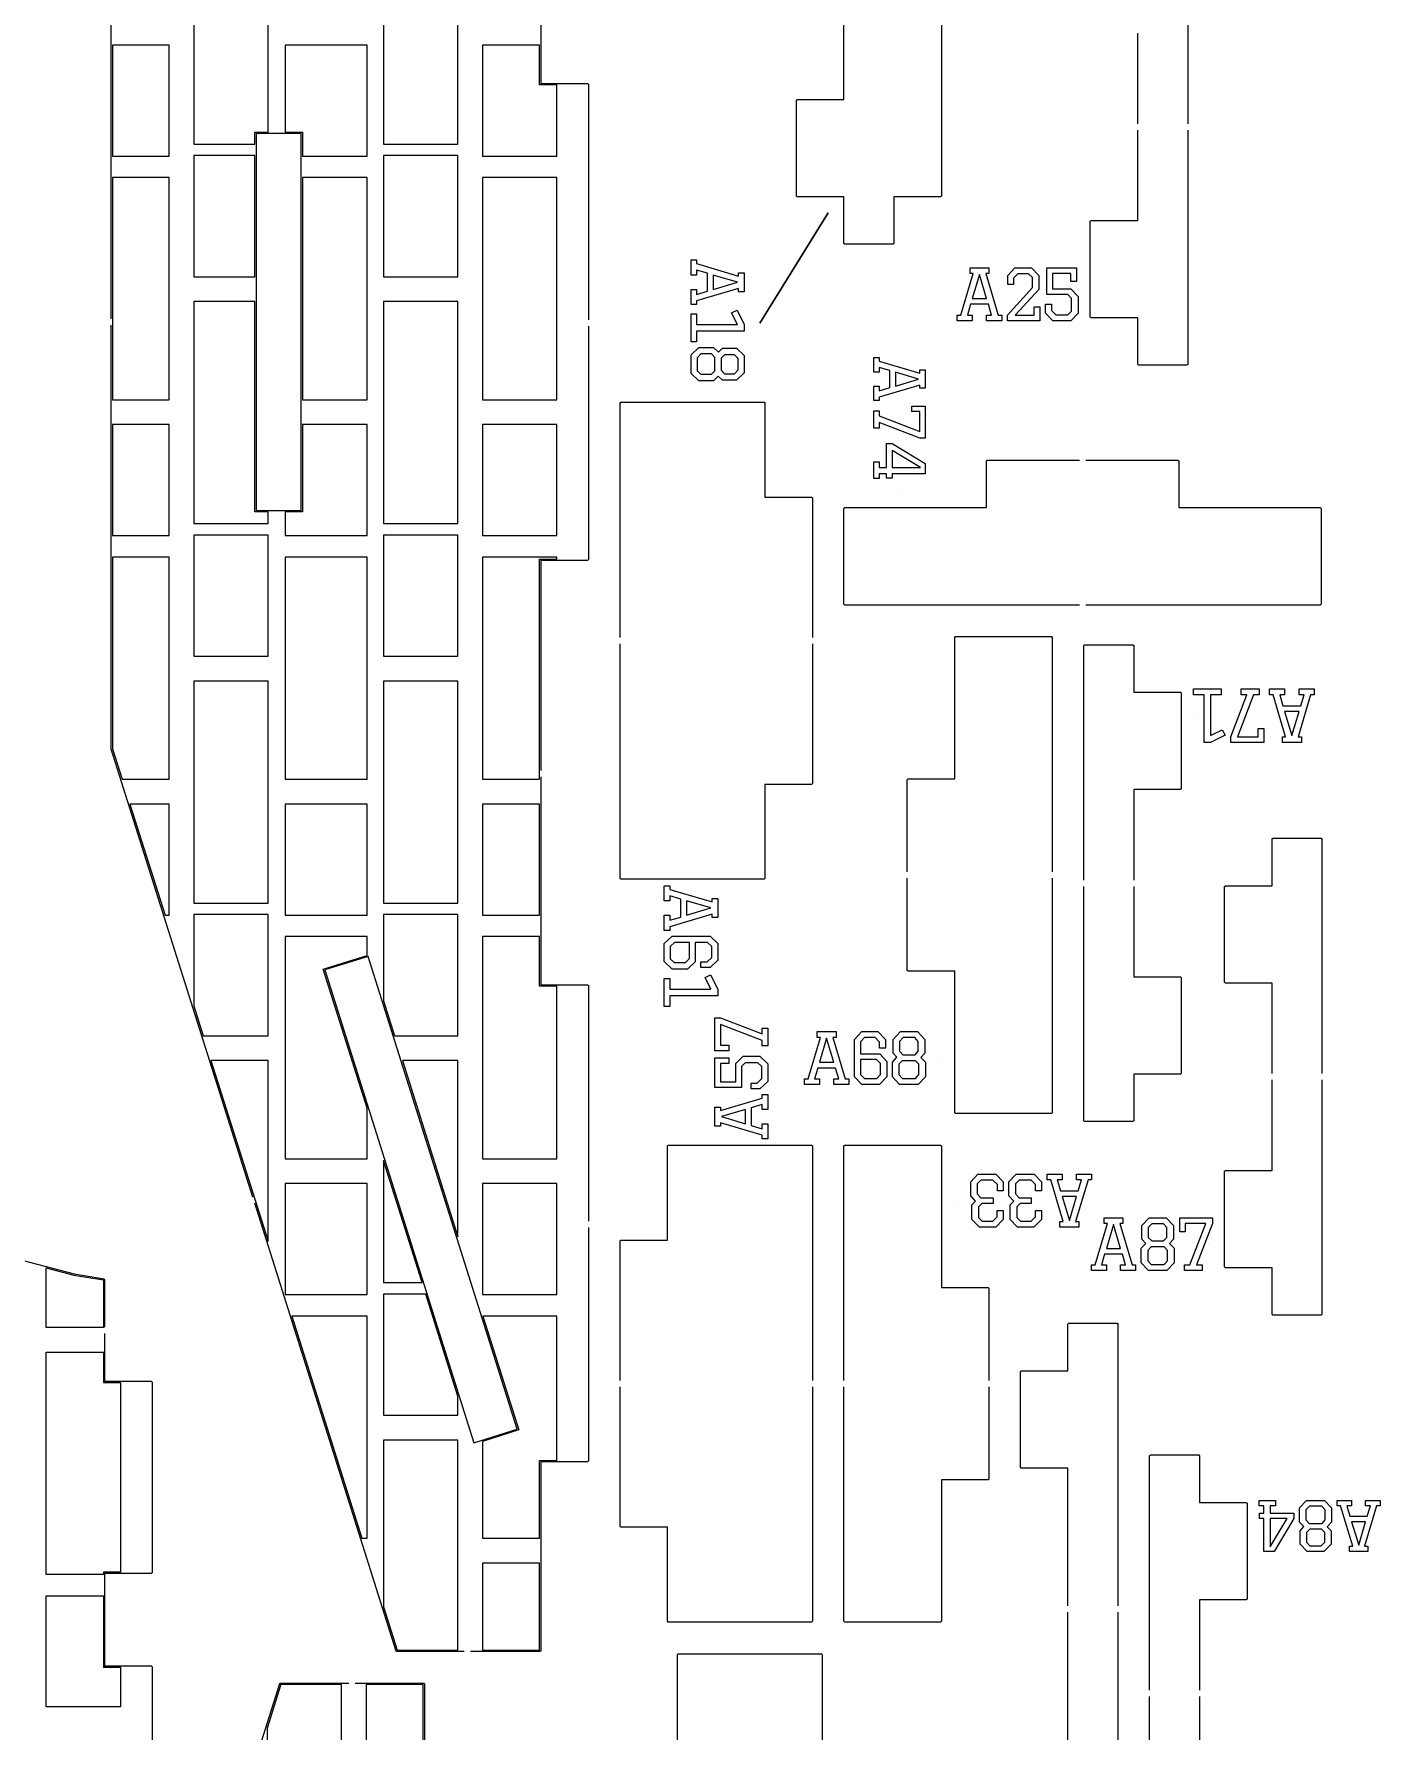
# Model space of a CAD drawing. Header units: metres. Extents: x 0 to 292, y 2 to 599.
# Drawn here: x 194.5 to 279.6, y 420.6 to 528 of the extents above; entities that cross this region are included whole.
import ezdxf

# ---------------------------------------------------------------- set-up
doc = ezdxf.new("R2010")
doc.units = ezdxf.units.M

msp = doc.modelspace()

# ---------------------------------------------------------------- linework, layer by layer
at = {"color": 0}
for p, q in [((226.55, 537.97), (226.55, 524.82)), ((199.39, 509.94), (199.39, 536.76)), ((267.44, 537.11), (267.44, 522.28)), ((245.71, 523.81), (245.71, 532.53)), ((251.87, 532.53), (251.87, 517.7)), ((264.28, 522.28), (264.28, 528)), ((226.55, 524.82), (229.5, 524.82)), ((229.5, 524.82), (229.55, 524.77)), ((229.55, 524.77), (229.55, 509.87)), ((242.71, 523.76), (242.76, 523.81)), ((242.71, 517.7), (242.71, 523.76)), ((242.76, 523.81), (245.71, 523.81)), ((211.39, 521.66), (208.55, 521.66)), ((208.55, 521.66), (208.55, 497.82)), ((211.39, 497.82), (211.39, 521.66)), ((264.28, 516.16), (264.28, 521.88)), ((267.44, 521.88), (267.44, 507.05)), ((242.76, 517.65), (242.71, 517.7)), ((245.71, 517.65), (242.76, 517.65)), ((245.71, 514.7), (245.71, 517.65)), ((251.82, 517.65), (248.87, 517.65)), ((248.87, 517.65), (248.87, 514.7)), ((251.87, 517.7), (251.82, 517.65)), ((261.28, 516.11), (261.33, 516.16)), ((261.28, 510.05), (261.28, 516.11)), ((261.33, 516.16), (264.28, 516.16)), ((245.76, 514.65), (245.71, 514.7)), ((248.82, 514.65), (245.76, 514.65)), ((248.87, 514.7), (248.82, 514.65)), ((261.33, 510), (261.28, 510.05)), ((264.28, 510), (261.33, 510)), ((264.28, 507.05), (264.28, 510)), ((199.39, 482.72), (199.39, 509.54)), ((229.55, 509.47), (229.55, 494.71)), ((264.33, 507), (264.28, 507.05)), ((267.39, 507), (264.33, 507)), ((267.44, 507.05), (267.39, 507)), ((231.55, 504.61), (231.6, 504.66)), ((231.55, 489.78), (231.55, 504.61)), ((231.6, 504.66), (240.66, 504.66)), ((240.66, 504.66), (240.71, 504.61)), ((240.71, 504.61), (240.71, 498.66)), ((254.71, 500.95), (254.76, 501)), ((254.71, 498), (254.71, 500.95)), ((254.76, 501), (260.59, 501)), ((260.99, 501), (266.82, 501)), ((266.82, 501), (266.87, 500.95)), ((266.87, 500.95), (266.87, 498)), ((240.71, 498.66), (243.66, 498.66)), ((243.66, 498.66), (243.71, 498.61)), ((243.71, 498.61), (243.71, 489.78)), ((245.71, 497.95), (245.76, 498)), ((245.76, 498), (254.71, 498)), ((266.87, 498), (275.82, 498)), ((275.82, 498), (275.87, 497.95)), ((208.55, 497.82), (211.39, 497.82)), ((245.71, 491.89), (245.71, 497.95)), ((275.87, 497.95), (275.87, 491.89)), ((229.5, 494.66), (226.55, 494.66)), ((226.55, 494.66), (226.55, 481.37)), ((229.55, 494.71), (229.5, 494.66)), ((245.76, 491.84), (245.71, 491.89)), ((260.59, 491.84), (245.76, 491.84)), ((275.82, 491.84), (260.99, 491.84)), ((275.87, 491.89), (275.82, 491.84)), ((252.71, 489.79), (252.76, 489.84)), ((252.71, 480.84), (252.71, 489.79)), ((252.76, 489.84), (258.82, 489.84)), ((258.82, 489.84), (258.87, 489.79)), ((258.87, 489.79), (258.87, 474.96)), ((231.55, 474.55), (231.55, 489.38)), ((243.71, 489.38), (243.71, 480.55)), ((260.87, 489.28), (260.92, 489.33)), ((260.87, 474.45), (260.87, 489.28)), ((260.92, 489.33), (263.98, 489.33)), ((263.98, 489.33), (264.03, 489.28)), ((264.03, 489.28), (264.03, 486.33)), ((264.03, 486.33), (266.98, 486.33)), ((266.98, 486.33), (267.03, 486.28)), ((267.03, 486.28), (267.03, 480.22)), ((208.33, 454.4), (199.39, 482.72)), ((226.55, 480.97), (226.55, 467.82)), ((249.71, 480.79), (249.76, 480.84)), ((249.76, 480.84), (252.71, 480.84)), ((243.66, 480.5), (240.71, 480.5)), ((240.71, 480.5), (240.71, 474.55)), ((243.71, 480.55), (243.66, 480.5)), ((249.71, 474.96), (249.71, 480.79)), ((266.98, 480.17), (264.03, 480.17)), ((264.03, 480.17), (264.03, 474.45)), ((267.03, 480.22), (266.98, 480.17)), ((272.77, 477.04), (272.82, 477.09)), ((272.77, 474.09), (272.77, 477.04)), ((272.82, 477.09), (275.88, 477.09)), ((275.88, 477.09), (275.93, 477.04)), ((275.93, 477.04), (275.93, 462.21)), ((231.6, 474.5), (231.55, 474.55)), ((240.66, 474.5), (231.6, 474.5)), ((240.71, 474.55), (240.66, 474.5)), ((249.71, 468.73), (249.71, 474.56)), ((258.87, 474.56), (258.87, 459.73)), ((260.87, 459.22), (260.87, 474.05)), ((264.03, 474.05), (264.03, 468.33)), ((269.77, 474.04), (269.82, 474.09)), ((269.77, 467.98), (269.77, 474.04)), ((269.82, 474.09), (272.77, 474.09)), ((215.63, 469.62), (212.89, 468.76)), ((225.05, 439.72), (215.63, 469.62)), ((212.89, 468.76), (222.31, 438.86)), ((249.76, 468.68), (249.71, 468.73)), ((252.71, 468.68), (249.76, 468.68)), ((252.71, 459.73), (252.71, 468.68)), ((264.03, 468.33), (266.98, 468.33)), ((266.98, 468.33), (267.03, 468.28)), ((267.03, 468.28), (267.03, 462.22)), ((269.82, 467.93), (269.77, 467.98)), ((226.55, 467.82), (229.5, 467.82)), ((229.5, 467.82), (229.55, 467.77)), ((229.55, 467.77), (229.55, 452.87)), ((272.77, 467.93), (269.82, 467.93)), ((272.77, 462.21), (272.77, 467.93)), ((266.98, 462.17), (264.03, 462.17)), ((264.03, 462.17), (264.03, 459.22)), ((267.03, 462.22), (266.98, 462.17)), ((272.77, 456.09), (272.77, 461.81)), ((275.93, 461.81), (275.93, 446.98)), ((252.76, 459.68), (252.71, 459.73)), ((258.82, 459.68), (252.76, 459.68)), ((258.87, 459.73), (258.82, 459.68)), ((260.92, 459.17), (260.87, 459.22)), ((263.98, 459.17), (260.92, 459.17)), ((264.03, 459.22), (263.98, 459.17)), ((234.55, 457.63), (234.6, 457.68)), ((234.55, 451.68), (234.55, 457.63)), ((234.6, 457.68), (243.66, 457.68)), ((243.66, 457.68), (243.71, 457.63)), ((243.71, 457.63), (243.71, 442.8)), ((245.71, 457.63), (245.76, 457.68)), ((245.71, 442.8), (245.71, 457.63)), ((245.76, 457.68), (251.82, 457.68)), ((251.82, 457.68), (251.87, 457.63)), ((251.87, 457.63), (251.87, 448.68)), ((269.77, 456.04), (269.82, 456.09)), ((269.77, 449.98), (269.77, 456.04)), ((269.82, 456.09), (272.77, 456.09)), ((217.4, 425.69), (208.46, 454.01)), ((229.55, 452.47), (229.55, 437.71)), ((192.26, 450.79), (197.04, 449.55)), ((231.55, 451.63), (231.6, 451.68)), ((231.55, 442.8), (231.55, 451.63)), ((231.6, 451.68), (234.55, 451.68)), ((269.82, 449.93), (269.77, 449.98)), ((272.77, 449.93), (269.82, 449.93)), ((272.77, 446.98), (272.77, 449.93)), ((197.04, 449.55), (198.94, 449.23)), ((198.94, 449.23), (198.97, 449.19)), ((198.97, 449.19), (198.97, 446.17)), ((251.87, 448.68), (254.82, 448.68)), ((254.82, 448.68), (254.87, 448.63)), ((254.87, 448.63), (254.87, 442.8)), ((272.82, 446.93), (272.77, 446.98)), ((275.88, 446.93), (272.82, 446.93)), ((275.93, 446.98), (275.88, 446.93)), ((198.97, 445.77), (198.97, 442.75)), ((259.87, 446.37), (259.92, 446.42)), ((259.87, 443.42), (259.87, 446.37)), ((259.92, 446.42), (262.98, 446.42)), ((262.98, 446.42), (263.03, 446.37)), ((263.03, 446.37), (263.03, 428.54)), ((256.87, 443.37), (256.92, 443.42)), ((256.87, 437.31), (256.87, 443.37)), ((256.92, 443.42), (259.87, 443.42)), ((198.97, 442.75), (201.92, 442.75)), ((201.92, 442.75), (201.97, 442.7)), ((201.97, 442.7), (201.97, 430.64)), ((231.55, 433.57), (231.55, 442.4)), ((243.71, 442.4), (243.71, 427.57)), ((245.71, 427.57), (245.71, 442.4)), ((254.87, 442.4), (254.87, 436.57)), ((222.31, 438.86), (225.05, 439.72)), ((265.03, 438.04), (265.08, 438.09)), ((265.03, 423.21), (265.03, 438.04)), ((265.08, 438.09), (268.14, 438.09)), ((268.14, 438.09), (268.19, 438.04)), ((268.19, 438.04), (268.19, 435.09)), ((229.5, 437.66), (226.55, 437.66)), ((226.55, 437.66), (226.55, 425.71)), ((229.55, 437.71), (229.5, 437.66)), ((256.92, 437.26), (256.87, 437.31)), ((259.87, 437.26), (256.92, 437.26)), ((259.87, 428.54), (259.87, 437.26)), ((254.82, 436.52), (251.87, 436.52)), ((251.87, 436.52), (251.87, 427.57)), ((254.87, 436.57), (254.82, 436.52)), ((268.19, 435.09), (271.14, 435.09)), ((271.14, 435.09), (271.19, 435.04)), ((271.19, 435.04), (271.19, 428.98)), ((231.6, 433.52), (231.55, 433.57)), ((234.55, 433.52), (231.6, 433.52)), ((234.55, 427.57), (234.55, 433.52)), ((201.92, 430.59), (198.97, 430.59)), ((198.97, 430.59), (198.97, 424.75)), ((201.97, 430.64), (201.92, 430.59)), ((271.14, 428.93), (268.19, 428.93)), ((268.19, 428.93), (268.19, 423.21)), ((271.19, 428.98), (271.14, 428.93)), ((234.6, 427.52), (234.55, 427.57)), ((243.66, 427.52), (234.6, 427.52)), ((243.71, 427.57), (243.66, 427.52)), ((245.76, 427.52), (245.71, 427.57)), ((251.82, 427.52), (245.76, 427.52)), ((251.87, 427.57), (251.82, 427.52)), ((259.87, 419.42), (259.87, 428.14)), ((263.03, 428.14), (263.03, 410.31)), ((217.44, 425.66), (217.4, 425.69)), ((221.7, 425.66), (217.44, 425.66)), ((226.5, 425.66), (222.1, 425.66)), ((226.55, 425.71), (226.5, 425.66)), ((235.18, 425.47), (235.23, 425.52)), ((235.18, 419.52), (235.18, 425.47)), ((235.23, 425.52), (244.29, 425.52)), ((244.29, 425.52), (244.34, 425.47)), ((244.34, 425.47), (244.34, 410.64)), ((198.97, 424.75), (201.92, 424.75)), ((201.92, 424.75), (201.97, 424.7)), ((201.97, 424.7), (201.97, 418.87)), ((204.16, 405), (210.04, 423.63)), ((210.04, 423.63), (210.08, 423.66)), ((210.08, 423.66), (214.41, 423.66)), ((214.81, 423.66), (219.14, 423.66)), ((219.14, 423.66), (219.19, 423.61)), ((219.19, 423.61), (219.19, 411.66)), ((265.03, 407.98), (265.03, 422.81)), ((268.19, 422.81), (268.19, 417.09))]:
    msp.add_line(p, q, dxfattribs=at)
at = {"color": 1}
for p, q in [((244.71, 516.65), (240.4, 509.66)), ((240.4, 509.66), (244.71, 516.65)), ((236.04, 512.71), (236.04, 513.66)), ((236.04, 513.66), (236.39, 513.66)), ((236.39, 513.66), (236.39, 513.44)), ((236.39, 513.44), (239.05, 512.64)), ((237.09, 512.82), (236.39, 513.02)), ((236.39, 513.02), (236.39, 512.71)), ((253.68, 512.81), (253.68, 513.17)), ((253.68, 513.17), (254.87, 513.17)), ((254.87, 513.17), (254.87, 512.81)), ((256.06, 512.68), (256.52, 513.17)), ((256.52, 513.17), (257.56, 513.17)), ((257.56, 513.17), (258.03, 512.68)), ((258.54, 511.48), (258.54, 513.17)), ((258.54, 513.17), (260.42, 513.17)), ((260.42, 513.17), (260.42, 512.29)), ((236.39, 512.71), (236.04, 512.71)), ((237.09, 511.69), (237.09, 512.82)), ((237.45, 512.71), (237.45, 511.8)), ((238.98, 512.25), (237.45, 512.71)), ((237.45, 511.8), (238.98, 512.25)), ((239.05, 512.64), (239.05, 512.85)), ((239.05, 512.85), (239.4, 512.85)), ((239.4, 512.85), (239.4, 511.65)), ((253.09, 510.17), (253.88, 512.81)), ((253.88, 512.81), (253.68, 512.81)), ((254.27, 512.74), (253.82, 511.22)), ((254.73, 511.22), (254.27, 512.74)), ((254.87, 512.81), (254.67, 512.81)), ((254.67, 512.81), (255.45, 510.17)), ((256.06, 512.11), (256.06, 512.68)), ((256.43, 512.11), (256.06, 512.11)), ((256.7, 512.78), (256.43, 512.51)), ((256.43, 512.51), (256.43, 512.11)), ((257.38, 512.78), (256.7, 512.78)), ((257.62, 512.55), (257.38, 512.78)), ((257.62, 511.93), (257.62, 512.55)), ((258.03, 512.68), (258.03, 511.8)), ((260.06, 512.81), (258.9, 512.81)), ((258.9, 512.81), (258.9, 511.84)), ((260.06, 512.29), (260.06, 512.81)), ((260.42, 512.29), (260.06, 512.29)), ((236.04, 510.84), (236.04, 511.8)), ((236.04, 511.8), (236.39, 511.8)), ((239.05, 511.86), (236.39, 511.07)), ((236.39, 511.8), (236.39, 511.48)), ((236.39, 511.48), (237.09, 511.69)), ((236.39, 511.07), (236.39, 510.84)), ((239.05, 511.65), (239.05, 511.86)), ((239.4, 511.65), (239.05, 511.65)), ((253.82, 511.22), (254.73, 511.22)), ((256.04, 510.17), (257.62, 511.93)), ((258.03, 511.8), (256.54, 510.17)), ((258.45, 510.3), (258.45, 510.87)), ((258.45, 510.87), (258.82, 510.87)), ((259.86, 511.48), (258.54, 511.48)), ((258.82, 510.87), (258.82, 510.47)), ((258.9, 511.84), (260.06, 511.84)), ((260.1, 511.23), (259.86, 511.48)), ((260.06, 511.84), (260.51, 511.36)), ((260.1, 510.43), (260.1, 511.23)), ((260.28, 511.49), (260.28, 511.49)), ((260.28, 511.49), (260.28, 511.49)), ((260.51, 511.36), (260.51, 510.3)), ((236.39, 510.84), (236.04, 510.84)), ((236.04, 508.49), (236.04, 510.25)), ((236.04, 510.25), (236.39, 510.25)), ((236.39, 510.25), (236.39, 509.58)), ((238.6, 510.31), (238.96, 510.48)), ((238.97, 509.58), (238.6, 510.31)), ((238.96, 510.48), (239.4, 509.58)), ((252.87, 509.81), (252.87, 510.17)), ((252.87, 510.17), (253.09, 510.17)), ((253.82, 509.81), (252.87, 509.81)), ((253.71, 510.86), (253.51, 510.17)), ((253.51, 510.17), (253.82, 510.17)), ((254.84, 510.86), (253.71, 510.86)), ((253.82, 510.17), (253.82, 509.81)), ((254.73, 509.81), (254.73, 510.17)), ((254.73, 510.17), (255.04, 510.17)), ((255.68, 509.81), (254.73, 509.81)), ((255.04, 510.17), (254.84, 510.86)), ((255.45, 510.17), (255.68, 510.17)), ((255.68, 510.17), (255.68, 509.81)), ((256.04, 509.81), (256.04, 510.17)), ((258.09, 509.81), (256.04, 509.81)), ((256.54, 510.17), (257.74, 510.17)), ((257.74, 510.17), (257.74, 510.69)), ((257.74, 510.69), (258.09, 510.69)), ((258.09, 510.69), (258.09, 509.81)), ((258.92, 509.81), (258.45, 510.3)), ((258.82, 510.47), (259.1, 510.2)), ((260.05, 509.81), (258.92, 509.81)), ((259.1, 510.2), (259.87, 510.2)), ((259.87, 510.2), (260.1, 510.43)), ((260.51, 510.3), (260.05, 509.81)), ((236.39, 509.58), (238.97, 509.58)), ((236.39, 509.16), (236.39, 508.49)), ((239.4, 509.16), (236.39, 509.16)), ((239.4, 509.58), (239.4, 509.16)), ((236.39, 508.49), (236.04, 508.49)), ((236.04, 507.66), (236.53, 508.13)), ((236.04, 506.49), (236.04, 507.66)), ((236.66, 507.72), (236.42, 507.48)), ((236.53, 508.13), (237.46, 508.13)), ((237.33, 507.72), (236.66, 507.72)), ((237.55, 507.5), (237.33, 507.72)), ((237.46, 508.13), (237.77, 507.84)), ((237.77, 507.84), (238.03, 508.09)), ((238.16, 507.67), (237.94, 507.45)), ((238.03, 508.09), (238.91, 508.09)), ((238.78, 507.67), (238.16, 507.67)), ((239.02, 507.44), (238.78, 507.67)), ((238.91, 508.09), (239.4, 507.62)), ((236.42, 507.48), (236.42, 506.66)), ((236.42, 506.66), (236.66, 506.43)), ((237.33, 506.43), (237.55, 506.65)), ((237.55, 506.65), (237.55, 507.5)), ((237.94, 507.45), (237.94, 506.69)), ((237.94, 506.69), (238.16, 506.47)), ((238.78, 506.47), (239.02, 506.71)), ((239.02, 506.71), (239.02, 507.44)), ((239.4, 507.62), (239.4, 506.53)), ((247.59, 506.57), (247.59, 507.49)), ((247.59, 507.49), (247.94, 507.49)), ((247.94, 507.49), (247.94, 507.27)), ((247.94, 507.27), (250.5, 506.51)), ((248.61, 506.67), (247.94, 506.87)), ((247.94, 506.87), (247.94, 506.57)), ((248.61, 505.59), (248.61, 506.67)), ((250.5, 506.51), (250.5, 506.71)), ((250.5, 506.71), (250.85, 506.71)), ((250.85, 506.71), (250.85, 505.55)), ((236.53, 506.02), (236.04, 506.49)), ((237.46, 506.02), (236.53, 506.02)), ((236.66, 506.43), (237.33, 506.43)), ((237.76, 506.31), (237.46, 506.02)), ((238.03, 506.06), (237.76, 506.31)), ((238.91, 506.06), (238.03, 506.06)), ((238.16, 506.47), (238.78, 506.47)), ((239.4, 506.53), (238.91, 506.06)), ((247.94, 506.57), (247.59, 506.57)), ((247.59, 504.77), (247.59, 505.69)), ((247.59, 505.69), (247.94, 505.69)), ((250.5, 505.75), (247.94, 504.99)), ((247.94, 505.69), (247.94, 505.39)), ((247.94, 505.39), (248.61, 505.59)), ((248.96, 506.57), (248.96, 505.69)), ((250.43, 506.13), (248.96, 506.57)), ((248.96, 505.69), (250.43, 506.13)), ((250.5, 505.55), (250.5, 505.75)), ((250.85, 505.55), (250.5, 505.55)), ((247.94, 504.77), (247.59, 504.77)), ((247.94, 504.99), (247.94, 504.77)), ((247.59, 503.03), (247.59, 504.13)), ((247.59, 504.13), (247.94, 504.13)), ((247.94, 504.13), (247.94, 503.8)), ((247.94, 503.8), (250.5, 502.82)), ((250.5, 502.4), (247.94, 503.39)), ((247.94, 503.39), (247.94, 503.03)), ((250, 504.08), (250, 504.42)), ((250, 504.42), (250.85, 504.42)), ((250.5, 504.08), (250, 504.08)), ((250.5, 502.82), (250.5, 504.08)), ((250.85, 504.42), (250.85, 502.4)), ((247.94, 503.03), (247.59, 503.03)), ((250.85, 502.4), (250.5, 502.4)), ((248.4, 500.54), (248.4, 502.06)), ((248.4, 502.06), (248.75, 502.06)), ((248.75, 502.06), (250.85, 500.79)), ((248.75, 501.62), (248.75, 500.54)), ((250.54, 500.54), (248.75, 501.62)), ((247.59, 499.84), (247.59, 500.89)), ((247.59, 500.89), (247.94, 500.89)), ((247.94, 500.89), (247.94, 500.54)), ((247.94, 500.54), (248.4, 500.54)), ((248.4, 500.14), (247.94, 500.14)), ((247.94, 500.14), (247.94, 499.84)), ((248.4, 499.87), (248.4, 500.14)), ((248.75, 500.54), (250.54, 500.54)), ((248.75, 500.14), (248.75, 499.87)), ((250.85, 500.14), (248.75, 500.14)), ((250.85, 500.79), (250.85, 500.14)), ((247.94, 499.84), (247.59, 499.84)), ((248.75, 499.87), (248.4, 499.87)), ((249.22, 499), (249.22, 499)), ((249.22, 499), (249.22, 499)), ((267.8, 486.17), (267.8, 486.53)), ((267.8, 486.53), (269.56, 486.53)), ((269.56, 486.53), (269.56, 486.17)), ((270.81, 486.17), (270.81, 486.53)), ((270.81, 486.53), (271.95, 486.53)), ((271.95, 486.53), (271.95, 486.17)), ((272.62, 486.17), (272.62, 486.53)), ((272.62, 486.53), (273.57, 486.53)), ((273.57, 486.53), (273.57, 486.17)), ((274.49, 486.17), (274.49, 486.53)), ((274.49, 486.53), (275.44, 486.53)), ((275.44, 486.53), (275.44, 486.17)), ((268.48, 486.17), (267.8, 486.17)), ((268.48, 483.15), (268.48, 486.17)), ((269.56, 486.17), (268.89, 486.17)), ((268.89, 486.17), (268.89, 483.59)), ((270.16, 483.51), (271.18, 486.17)), ((271.61, 486.17), (270.59, 483.51)), ((271.18, 486.17), (270.81, 486.17)), ((271.95, 486.17), (271.61, 486.17)), ((272.84, 486.17), (272.62, 486.17)), ((273.63, 483.51), (272.84, 486.17)), ((273.57, 486.17), (273.26, 486.17)), ((273.26, 486.17), (273.46, 485.47)), ((273.46, 485.47), (274.59, 485.47)), ((274.49, 485.11), (273.57, 485.11)), ((273.57, 485.11), (274.03, 483.58)), ((274.03, 483.58), (274.49, 485.11)), ((275.21, 486.17), (274.42, 483.51)), ((274.8, 486.17), (274.49, 486.17)), ((274.59, 485.47), (274.8, 486.17)), ((275.44, 486.17), (275.21, 486.17)), ((268.03, 484.84), (268.03, 484.84)), ((268.03, 484.84), (268.03, 484.84)), ((268.89, 483.15), (268.48, 483.15)), ((268.89, 483.59), (269.62, 483.95)), ((269.8, 483.6), (268.89, 483.15)), ((269.62, 483.95), (269.8, 483.6)), ((270.16, 483.15), (270.16, 483.51)), ((272.26, 483.15), (270.16, 483.15)), ((270.59, 483.51), (271.9, 483.51)), ((271.9, 483.51), (271.9, 484.03)), ((271.9, 484.03), (272.26, 484.03)), ((272.26, 484.03), (272.26, 483.15)), ((273.43, 483.51), (273.63, 483.51)), ((273.43, 483.15), (273.43, 483.51)), ((274.63, 483.15), (273.43, 483.15)), ((274.42, 483.51), (274.63, 483.51)), ((274.63, 483.51), (274.63, 483.15)), ((234.35, 473.13), (234.35, 474.09)), ((234.35, 474.09), (234.71, 474.09)), ((234.71, 474.09), (234.71, 473.86)), ((234.71, 473.86), (237.37, 473.07)), ((235.4, 473.24), (234.71, 473.45)), ((234.71, 473.45), (234.71, 473.13)), ((236.04, 473.5), (236.04, 473.5)), ((236.04, 473.5), (236.04, 473.5)), ((234.71, 473.13), (234.35, 473.13)), ((237.37, 472.28), (234.71, 471.48)), ((235.4, 472.11), (235.4, 473.24)), ((235.76, 473.13), (235.76, 472.22)), ((237.3, 472.68), (235.76, 473.13)), ((235.76, 472.22), (237.3, 472.68)), ((237.37, 473.07), (237.37, 473.28)), ((237.37, 473.28), (237.73, 473.28)), ((237.37, 472.07), (237.37, 472.28)), ((237.73, 473.28), (237.73, 472.07)), ((234.35, 471.26), (234.35, 472.22)), ((234.35, 472.22), (234.71, 472.22)), ((234.71, 471.26), (234.35, 471.26)), ((234.71, 472.22), (234.71, 471.9)), ((234.71, 471.9), (235.4, 472.11)), ((234.71, 471.48), (234.71, 471.26)), ((237.73, 472.07), (237.37, 472.07)), ((234.35, 470.43), (234.84, 470.9)), ((234.35, 469.29), (234.35, 470.43)), ((235, 470.5), (234.73, 470.25)), ((234.73, 470.25), (234.73, 469.46)), ((234.84, 470.9), (237.24, 470.9)), ((235.94, 470.5), (235, 470.5)), ((235.94, 469.48), (235.94, 470.5)), ((237.08, 470.5), (236.3, 470.5)), ((236.3, 470.5), (236.3, 469.27)), ((237.35, 470.25), (237.08, 470.5)), ((237.24, 470.9), (237.73, 470.43)), ((237.35, 469.55), (237.35, 470.25)), ((237.73, 470.43), (237.73, 469.38)), ((234.84, 468.82), (234.35, 469.29)), ((234.73, 469.46), (234.97, 469.23)), ((234.97, 469.23), (235.69, 469.23)), ((235.69, 469.23), (235.94, 469.48)), ((236.3, 469.27), (235.82, 468.82)), ((236.67, 468.91), (236.67, 469.28)), ((236.67, 469.28), (237.07, 469.28)), ((237.07, 469.28), (237.35, 469.55)), ((237.73, 469.38), (237.24, 468.91)), ((234.35, 466.45), (234.35, 468.22)), ((234.35, 468.22), (234.71, 468.22)), ((234.71, 468.22), (234.71, 467.54)), ((235.82, 468.82), (234.84, 468.82)), ((237.24, 468.91), (236.67, 468.91)), ((236.93, 468.28), (237.28, 468.46)), ((237.3, 467.54), (236.93, 468.28)), ((237.28, 468.46), (237.73, 467.54)), ((234.71, 467.54), (237.3, 467.54)), ((234.71, 467.13), (234.71, 466.45)), ((237.73, 467.13), (234.71, 467.13)), ((237.73, 467.54), (237.73, 467.13)), ((234.71, 466.45), (234.35, 466.45)), ((237.55, 463.65), (237.55, 465.73)), ((237.55, 465.73), (237.9, 465.73)), ((237.9, 465.73), (240.54, 464.72)), ((240.54, 464.3), (237.9, 465.31)), ((237.9, 465.31), (237.9, 464.01)), ((240.54, 464.72), (240.54, 465.09)), ((240.54, 465.09), (240.89, 465.09)), ((240.89, 465.09), (240.89, 463.96)), ((244.02, 464.5), (244.02, 464.86)), ((244.02, 464.86), (245.21, 464.86)), ((245.21, 464.86), (245.21, 464.5)), ((246.37, 464.37), (246.83, 464.86)), ((246.83, 464.86), (247.86, 464.86)), ((247.86, 464.86), (248.33, 464.37)), ((248.82, 464.37), (249.28, 464.86)), ((249.28, 464.86), (250.36, 464.86)), ((250.36, 464.86), (250.82, 464.37)), ((238.42, 463.65), (237.55, 463.65)), ((237.9, 464.01), (238.42, 464.01)), ((238.42, 464.01), (238.42, 463.65)), ((240.54, 463.96), (240.54, 464.3)), ((240.89, 463.96), (240.54, 463.96)), ((243.44, 461.88), (244.23, 464.5)), ((244.23, 464.5), (244.02, 464.5)), ((244.61, 464.44), (244.16, 462.92)), ((245.07, 462.92), (244.61, 464.44)), ((245.21, 464.5), (245.01, 464.5)), ((245.01, 464.5), (245.79, 461.88)), ((246.37, 462.01), (246.37, 464.37)), ((247.01, 464.48), (246.75, 464.22)), ((246.75, 464.22), (246.75, 463.45)), ((247.69, 464.48), (247.01, 464.48)), ((247.96, 464.2), (247.69, 464.48)), ((247.96, 463.81), (247.96, 464.2)), ((248.33, 463.81), (247.96, 463.81)), ((248.33, 464.37), (248.33, 463.81)), ((248.82, 463.5), (248.82, 464.37)), ((249.46, 464.48), (249.23, 464.24)), ((249.23, 464.24), (249.23, 463.63)), ((250.18, 464.48), (249.46, 464.48)), ((250.41, 464.24), (250.18, 464.48)), ((250.41, 463.63), (250.41, 464.24)), ((250.82, 464.37), (250.82, 463.5)), ((237.55, 461.33), (237.55, 463.21)), ((237.55, 463.21), (238.42, 463.21)), ((238.42, 462.85), (237.9, 462.85)), ((237.9, 462.85), (237.9, 461.69)), ((238.42, 463.21), (238.42, 462.85)), ((238.87, 462.85), (239.34, 463.3)), ((238.87, 461.69), (238.87, 462.85)), ((239.47, 462.89), (239.23, 462.65)), ((239.23, 462.65), (239.23, 461.33)), ((239.34, 463.3), (240.4, 463.3)), ((240.27, 462.89), (239.47, 462.89)), ((240.51, 462.66), (240.27, 462.89)), ((240.4, 463.3), (240.89, 462.83)), ((240.51, 461.89), (240.51, 462.66)), ((240.89, 462.83), (240.89, 461.71)), ((244.16, 462.92), (245.07, 462.92)), ((246.75, 463.45), (247.97, 463.45)), ((246.75, 463.09), (246.75, 462.16)), ((247.77, 463.09), (246.75, 463.09)), ((248.01, 462.85), (247.77, 463.09)), ((247.97, 463.45), (248.42, 462.98)), ((248.01, 462.14), (248.01, 462.85)), ((248.42, 462.98), (248.42, 462.01)), ((248.77, 462.93), (249.06, 463.24)), ((248.77, 462.01), (248.77, 462.93)), ((249.06, 463.24), (248.82, 463.5)), ((249.39, 463.02), (249.18, 462.8)), ((249.18, 462.8), (249.18, 462.14)), ((249.23, 463.63), (249.44, 463.4)), ((250.24, 463.02), (249.39, 463.02)), ((249.44, 463.4), (250.2, 463.4)), ((250.2, 463.4), (250.41, 463.63)), ((250.45, 462.8), (250.24, 463.02)), ((250.45, 462.14), (250.45, 462.8)), ((250.82, 463.5), (250.57, 463.23)), ((250.57, 463.23), (250.86, 462.93)), ((250.86, 462.93), (250.86, 462.01)), ((251.71, 463.19), (251.71, 463.19)), ((251.71, 463.19), (251.71, 463.19)), ((237.9, 461.69), (238.87, 461.69)), ((239.84, 461.24), (239.84, 461.61)), ((239.84, 461.61), (240.23, 461.61)), ((240.23, 461.61), (240.51, 461.89)), ((240.89, 461.71), (240.4, 461.24)), ((243.22, 461.52), (243.22, 461.88)), ((243.22, 461.88), (243.44, 461.88)), ((244.16, 461.52), (243.22, 461.52)), ((244.06, 462.56), (243.85, 461.88)), ((243.85, 461.88), (244.16, 461.88)), ((245.17, 462.56), (244.06, 462.56)), ((244.16, 461.88), (244.16, 461.52)), ((245.07, 461.52), (245.07, 461.88)), ((245.07, 461.88), (245.38, 461.88)), ((246.01, 461.52), (245.07, 461.52)), ((245.38, 461.88), (245.17, 462.56)), ((245.79, 461.88), (246.01, 461.88)), ((246.01, 461.88), (246.01, 461.52)), ((246.83, 461.52), (246.37, 462.01)), ((246.75, 462.16), (247.01, 461.9)), ((247.95, 461.52), (246.83, 461.52)), ((247.01, 461.9), (247.78, 461.9)), ((247.78, 461.9), (248.01, 462.14)), ((248.42, 462.01), (247.95, 461.52)), ((249.23, 461.52), (248.77, 462.01)), ((249.18, 462.14), (249.41, 461.9)), ((250.4, 461.52), (249.23, 461.52)), ((249.41, 461.9), (250.23, 461.9)), ((250.23, 461.9), (250.45, 462.14)), ((250.86, 462.01), (250.4, 461.52)), ((239.23, 461.33), (237.55, 461.33)), ((237.9, 459.88), (240.54, 460.66)), ((240.4, 461.24), (239.84, 461.24)), ((240.54, 460.66), (240.54, 460.89)), ((240.54, 460.89), (240.89, 460.89)), ((240.89, 460.89), (240.89, 459.94)), ((237.55, 458.89), (237.55, 460.08)), ((237.55, 460.08), (237.9, 460.08)), ((237.9, 460.08), (237.9, 459.88)), ((239.49, 459.94), (237.97, 459.49)), ((237.97, 459.49), (239.49, 459.04)), ((239.49, 459.04), (239.49, 459.94)), ((240.54, 460.25), (239.85, 460.05)), ((239.85, 460.05), (239.85, 458.93)), ((240.54, 459.94), (240.54, 460.25)), ((240.89, 459.94), (240.54, 459.94)), ((237.9, 458.89), (237.55, 458.89)), ((240.54, 458.31), (237.9, 459.1)), ((237.9, 459.1), (237.9, 458.89)), ((239.22, 458.68), (239.22, 458.68)), ((239.22, 458.68), (239.22, 458.68)), ((239.85, 458.93), (240.54, 458.72)), ((240.54, 458.72), (240.54, 459.04)), ((240.54, 459.04), (240.89, 459.04)), ((240.54, 458.09), (240.54, 458.31)), ((240.89, 459.04), (240.89, 458.09)), ((240.89, 458.09), (240.54, 458.09)), ((253.72, 455.36), (254.18, 455.85)), ((253.72, 454.47), (253.72, 455.36)), ((254.36, 455.46), (254.13, 455.23)), ((254.13, 455.23), (254.13, 454.6)), ((254.18, 455.85), (255.31, 455.85)), ((255.13, 455.46), (254.36, 455.46)), ((255.41, 455.19), (255.13, 455.46)), ((255.31, 455.85), (255.78, 455.36)), ((255.41, 454.79), (255.41, 455.19)), ((255.78, 455.36), (255.78, 454.79)), ((256.14, 455.36), (256.6, 455.85)), ((256.14, 454.47), (256.14, 455.36)), ((256.78, 455.46), (256.55, 455.23)), ((256.55, 455.23), (256.55, 454.6)), ((256.6, 455.85), (257.73, 455.85)), ((257.55, 455.46), (256.78, 455.46)), ((257.82, 455.19), (257.55, 455.46)), ((257.73, 455.85), (258.19, 455.36)), ((257.82, 454.79), (257.82, 455.19)), ((258.19, 455.36), (258.19, 454.79)), ((258.55, 455.49), (258.55, 455.85)), ((258.55, 455.85), (259.5, 455.85)), ((258.78, 455.49), (258.55, 455.49)), ((259.56, 452.85), (258.78, 455.49)), ((259.5, 455.49), (259.19, 455.49)), ((259.19, 455.49), (259.39, 454.8)), ((259.5, 455.85), (259.5, 455.49)), ((261.14, 455.49), (260.35, 452.85)), ((260.41, 455.49), (260.41, 455.85)), ((260.41, 455.85), (261.36, 455.85)), ((260.72, 455.49), (260.41, 455.49)), ((260.52, 454.8), (260.72, 455.49)), ((261.36, 455.49), (261.14, 455.49)), ((261.36, 455.85), (261.36, 455.49)), ((252.87, 454.17), (252.87, 454.17)), ((252.87, 454.17), (252.87, 454.17)), ((254.03, 454.15), (253.72, 454.47)), ((253.8, 453.91), (254.03, 454.15)), ((254.13, 454.6), (254.37, 454.36)), ((254.43, 454), (254.22, 453.78)), ((254.37, 454.36), (255.14, 454.36)), ((255.14, 454), (254.43, 454)), ((255.14, 454.36), (255.14, 454)), ((255.78, 454.79), (255.41, 454.79)), ((256.45, 454.15), (256.14, 454.47)), ((256.22, 453.91), (256.45, 454.15)), ((256.55, 454.6), (256.79, 454.36)), ((256.85, 454), (256.63, 453.78)), ((256.79, 454.36), (257.55, 454.36)), ((257.55, 454), (256.85, 454)), ((257.55, 454.36), (257.55, 454)), ((258.19, 454.79), (257.82, 454.79)), ((259.39, 454.8), (260.52, 454.8)), ((260.41, 454.44), (259.5, 454.44)), ((259.5, 454.44), (259.96, 452.92)), ((259.96, 452.92), (260.41, 454.44)), ((253.8, 452.98), (253.8, 453.91)), ((254.27, 452.49), (253.8, 452.98)), ((254.22, 453.78), (254.22, 453.11)), ((254.22, 453.11), (254.45, 452.88)), ((255.13, 452.88), (255.4, 453.15)), ((255.77, 452.98), (255.31, 452.49)), ((255.4, 453.15), (255.4, 453.55)), ((255.4, 453.55), (255.77, 453.55)), ((255.77, 453.55), (255.77, 452.98)), ((256.22, 452.98), (256.22, 453.91)), ((256.69, 452.49), (256.22, 452.98)), ((256.63, 453.78), (256.63, 453.11)), ((256.63, 453.11), (256.87, 452.88)), ((257.55, 452.88), (257.82, 453.15)), ((258.19, 452.98), (257.72, 452.49)), ((257.82, 453.15), (257.82, 453.55)), ((257.82, 453.55), (258.19, 453.55)), ((258.19, 453.55), (258.19, 452.98)), ((262.16, 452.73), (262.16, 453.08)), ((262.16, 453.08), (263.34, 453.08)), ((263.34, 453.08), (263.34, 452.73)), ((264.54, 452.6), (265, 453.08)), ((265, 453.08), (266.08, 453.08)), ((266.08, 453.08), (266.54, 452.6)), ((266.94, 452.21), (266.94, 453.08)), ((266.94, 453.08), (269.01, 453.08)), ((269.01, 453.08), (269.01, 452.73)), ((255.31, 452.49), (254.27, 452.49)), ((254.45, 452.88), (255.13, 452.88)), ((257.72, 452.49), (256.69, 452.49)), ((256.87, 452.88), (257.55, 452.88)), ((259.36, 452.85), (259.56, 452.85)), ((259.36, 452.49), (259.36, 452.85)), ((260.55, 452.49), (259.36, 452.49)), ((260.35, 452.85), (260.55, 452.85)), ((260.55, 452.85), (260.55, 452.49)), ((261.58, 450.11), (262.36, 452.73)), ((262.36, 452.73), (262.16, 452.73)), ((262.75, 452.66), (262.3, 451.15)), ((263.2, 451.15), (262.75, 452.66)), ((263.34, 452.73), (263.14, 452.73)), ((263.14, 452.73), (263.92, 450.11)), ((264.54, 451.73), (264.54, 452.6)), ((265.18, 452.7), (264.95, 452.47)), ((264.95, 452.47), (264.95, 451.85)), ((264.95, 451.85), (265.17, 451.63)), ((265.9, 452.7), (265.18, 452.7)), ((266.13, 452.47), (265.9, 452.7)), ((265.92, 451.63), (266.13, 451.85)), ((266.13, 451.85), (266.13, 452.47)), ((266.54, 452.6), (266.54, 451.73)), ((267.29, 452.21), (266.94, 452.21)), ((268.58, 452.73), (267.29, 452.73)), ((267.29, 452.73), (267.29, 452.21)), ((267.58, 450.11), (268.58, 452.73)), ((269.01, 452.73), (268, 450.11)), ((262.19, 450.79), (261.99, 450.11)), ((263.31, 450.79), (262.19, 450.79)), ((262.3, 451.15), (263.2, 451.15)), ((263.51, 450.11), (263.31, 450.79)), ((264.5, 451.16), (264.79, 451.47)), ((264.5, 450.24), (264.5, 451.16)), ((264.79, 451.47), (264.54, 451.73)), ((265.12, 451.25), (264.91, 451.03)), ((264.91, 451.03), (264.91, 450.37)), ((265.96, 451.25), (265.12, 451.25)), ((265.17, 451.63), (265.92, 451.63)), ((266.17, 451.03), (265.96, 451.25)), ((266.17, 450.37), (266.17, 451.03)), ((266.54, 451.73), (266.29, 451.46)), ((266.29, 451.46), (266.58, 451.16)), ((266.58, 451.16), (266.58, 450.24)), ((268.77, 451.42), (268.77, 451.42)), ((268.77, 451.42), (268.77, 451.42)), ((261.36, 449.76), (261.36, 450.11)), ((261.36, 450.11), (261.58, 450.11)), ((262.3, 449.76), (261.36, 449.76)), ((261.99, 450.11), (262.3, 450.11)), ((262.3, 450.11), (262.3, 449.76)), ((263.2, 449.76), (263.2, 450.11)), ((263.2, 450.11), (263.51, 450.11)), ((264.14, 449.76), (263.2, 449.76)), ((263.92, 450.11), (264.14, 450.11)), ((264.14, 450.11), (264.14, 449.76)), ((264.96, 449.76), (264.5, 450.24)), ((264.91, 450.37), (265.14, 450.14)), ((266.12, 449.76), (264.96, 449.76)), ((265.14, 450.14), (265.95, 450.14)), ((265.95, 450.14), (266.17, 450.37)), ((266.58, 450.24), (266.12, 449.76)), ((267.24, 449.76), (267.24, 450.11)), ((267.24, 450.11), (267.58, 450.11)), ((268.36, 449.76), (267.24, 449.76)), ((268, 450.11), (268.36, 450.11)), ((268.36, 450.11), (268.36, 449.76)), ((271.95, 434.88), (271.95, 435.22)), ((271.95, 435.22), (272.99, 435.22)), ((272.25, 434.88), (271.95, 434.88)), ((272.25, 434.41), (272.25, 434.88)), ((272.99, 434.88), (272.65, 434.88)), ((272.65, 434.88), (272.65, 434.41)), ((272.99, 435.22), (272.99, 434.88)), ((274.51, 434.75), (274.96, 435.22)), ((274.51, 433.85), (274.51, 434.75)), ((275.13, 434.85), (274.91, 434.62)), ((274.96, 435.22), (276.09, 435.22)), ((275.92, 434.85), (275.13, 434.85)), ((276.14, 434.62), (275.92, 434.85)), ((276.09, 435.22), (276.54, 434.75)), ((276.54, 434.75), (276.54, 433.85)), ((276.89, 434.88), (276.89, 435.22)), ((276.89, 435.22), (277.8, 435.22)), ((277.1, 434.88), (276.89, 434.88)), ((277.87, 432.32), (277.1, 434.88)), ((277.8, 434.88), (277.5, 434.88)), ((277.5, 434.88), (277.7, 434.21)), ((277.8, 435.22), (277.8, 434.88)), ((279.38, 434.88), (278.62, 432.32)), ((278.68, 434.88), (278.68, 435.22)), ((278.68, 435.22), (279.6, 435.22)), ((278.99, 434.88), (278.68, 434.88)), ((278.79, 434.21), (278.99, 434.88)), ((279.6, 434.88), (279.38, 434.88)), ((279.6, 435.22), (279.6, 434.88)), ((271.98, 434.07), (271.98, 434.41)), ((271.98, 434.41), (272.25, 434.41)), ((272.25, 434.07), (271.98, 434.07)), ((272.19, 433.6), (272.19, 433.6)), ((272.19, 433.6), (272.19, 433.6)), ((272.25, 431.98), (272.25, 434.07)), ((272.65, 434.41), (274.16, 434.41)), ((273.72, 434.07), (272.65, 434.07)), ((272.65, 434.07), (272.65, 432.28)), ((272.65, 432.28), (273.72, 434.07)), ((274.16, 434.07), (272.9, 431.98)), ((274.16, 434.41), (274.16, 434.07)), ((274.79, 433.56), (274.51, 433.85)), ((274.91, 434.62), (274.91, 433.98)), ((274.91, 433.98), (275.11, 433.76)), ((275.11, 433.76), (275.94, 433.76)), ((275.94, 433.76), (276.14, 433.98)), ((276.14, 433.98), (276.14, 434.62)), ((276.54, 433.85), (276.26, 433.55)), ((277.7, 434.21), (278.79, 434.21)), ((278.68, 433.86), (277.8, 433.86)), ((277.8, 433.86), (278.25, 432.39)), ((278.25, 432.39), (278.68, 433.86)), ((274.55, 433.3), (274.79, 433.56)), ((274.55, 432.45), (274.55, 433.3)), ((275.16, 433.39), (274.94, 433.18)), ((274.94, 433.18), (274.94, 432.58)), ((274.94, 432.58), (275.17, 432.35)), ((275.89, 433.39), (275.16, 433.39)), ((275.87, 432.35), (276.1, 432.58)), ((276.1, 433.18), (275.89, 433.39)), ((276.1, 432.58), (276.1, 433.18)), ((276.26, 433.55), (276.5, 433.3)), ((276.5, 433.3), (276.5, 432.45)), ((272.9, 431.98), (272.25, 431.98)), ((275, 431.98), (274.55, 432.45)), ((276.05, 431.98), (275, 431.98)), ((275.17, 432.35), (275.87, 432.35)), ((276.5, 432.45), (276.05, 431.98)), ((277.67, 432.32), (277.87, 432.32)), ((277.67, 431.98), (277.67, 432.32)), ((278.82, 431.98), (277.67, 431.98)), ((278.62, 432.32), (278.82, 432.32)), ((278.82, 432.32), (278.82, 431.98))]:
    msp.add_line(p, q, dxfattribs=at)
at = {"color": 2}
for points in [[(204.6, 520.99), (208.47, 520.99), (208.47, 521.74), (209.3, 521.74), (209.3, 535.03), (204.6, 535.03)], [(216.6, 520.99), (221.3, 520.99), (221.3, 535.03), (216.6, 535.03)], [(199.47, 520.23), (203.04, 520.23), (203.04, 527.25), (199.47, 527.25)], [(210.38, 521.74), (211.47, 521.74), (211.47, 520.23), (215.56, 520.23), (215.56, 527.25), (210.38, 527.25)], [(222.86, 520.23), (227.56, 520.23), (227.56, 524.74), (226.47, 524.74), (226.47, 527.25), (222.86, 527.25)], [(204.6, 512.6), (208.47, 512.6), (208.47, 520.26), (204.6, 520.26)], [(216.6, 512.6), (221.3, 512.6), (221.3, 520.26), (216.6, 520.26)], [(199.47, 504.82), (203.04, 504.82), (203.04, 518.87), (199.47, 518.87)], [(211.47, 504.82), (215.56, 504.82), (215.56, 518.87), (211.47, 518.87)], [(222.86, 504.82), (227.56, 504.82), (227.56, 518.87), (222.86, 518.87)], [(204.6, 496.99), (209.3, 496.99), (209.3, 497.74), (208.47, 497.74), (208.47, 511.03), (204.6, 511.03)], [(216.6, 496.99), (221.3, 496.99), (221.3, 511.03), (216.6, 511.03)], [(199.47, 496.23), (203.04, 496.23), (203.04, 503.25), (199.47, 503.25)], [(211.47, 497.74), (210.38, 497.74), (210.38, 496.23), (215.56, 496.23), (215.56, 503.25), (211.47, 503.25)], [(222.86, 496.23), (227.56, 496.23), (227.56, 503.25), (222.86, 503.25)], [(204.6, 488.6), (209.3, 488.6), (209.3, 496.26), (204.6, 496.26)], [(216.6, 488.6), (221.3, 488.6), (221.3, 496.26), (216.6, 496.26)], [(199.47, 482.74), (200.08, 480.82), (203.04, 480.82), (203.04, 494.87), (199.47, 494.87)], [(210.38, 480.82), (215.56, 480.82), (215.56, 494.87), (210.38, 494.87)], [(222.86, 480.82), (226.47, 480.82), (226.47, 494.74), (227.56, 494.74), (227.56, 494.87), (222.86, 494.87)], [(204.6, 472.99), (209.3, 472.99), (209.3, 487.03), (204.6, 487.03)], [(216.6, 472.99), (221.3, 472.99), (221.3, 487.03), (216.6, 487.03)], [(202.79, 472.23), (203.04, 472.23), (203.04, 479.25), (200.57, 479.25)], [(210.38, 472.23), (215.56, 472.23), (215.56, 479.25), (210.38, 479.25)], [(222.86, 472.23), (226.47, 472.23), (226.47, 479.25), (222.86, 479.25)], [(204.6, 466.49), (205.2, 464.6), (209.3, 464.6), (209.3, 472.26), (204.6, 472.26)], [(216.6, 466.8), (217.29, 464.6), (221.3, 464.6), (221.3, 472.26), (216.6, 472.26)], [(210.38, 456.82), (215.56, 456.82), (215.56, 460.02), (212.79, 468.81), (215.56, 469.68), (215.56, 470.87), (210.38, 470.87)], [(222.86, 456.82), (227.56, 456.82), (227.56, 467.74), (226.47, 467.74), (226.47, 470.87), (222.86, 470.87)], [(209.3, 451.61), (209.3, 463.03), (205.69, 463.03)], [(221.3, 451.89), (221.3, 463.03), (217.79, 463.03)], [(216.6, 448.99), (219.04, 448.99), (216.6, 456.72)], [(210.38, 448.23), (215.56, 448.23), (215.56, 455.25), (210.38, 455.25)], [(222.86, 448.23), (227.56, 448.23), (227.56, 455.25), (222.86, 455.25)], [(195.28, 449.92), (197.02, 449.47), (198.89, 449.16), (198.89, 446.16), (195.28, 446.16)], [(216.6, 440.6), (221.3, 440.6), (221.3, 441.81), (219.27, 448.26), (216.6, 448.26)], [(215.23, 432.82), (215.56, 432.82), (215.56, 446.87), (210.8, 446.87)], [(225.15, 439.67), (222.86, 438.95), (222.86, 432.82), (226.47, 432.82), (226.47, 437.74), (227.56, 437.74), (227.56, 446.87), (222.88, 446.87)], [(195.28, 444.59), (198.89, 444.59), (198.89, 442.67), (199.98, 442.67), (199.98, 430.67), (198.89, 430.67), (198.89, 430.54), (195.28, 430.54)], [(216.6, 428.49), (217.47, 425.74), (221.3, 425.74), (221.3, 439.03), (216.6, 439.03)], [(222.86, 425.74), (226.47, 425.74), (226.47, 431.25), (222.86, 431.25)], [(195.28, 429.18), (198.89, 429.18), (198.89, 424.67), (199.98, 424.67), (199.98, 422.16), (195.28, 422.16)], [(210.11, 423.58), (209.24, 420.82), (209.24, 416.06), (213.94, 416.06), (213.94, 423.58)], [(219.11, 423.58), (215.5, 423.58), (215.5, 417.45), (219.11, 417.45)]]:
    msp.add_lwpolyline(points, close=True, dxfattribs=at)

doc.saveas('drawing.dxf')
